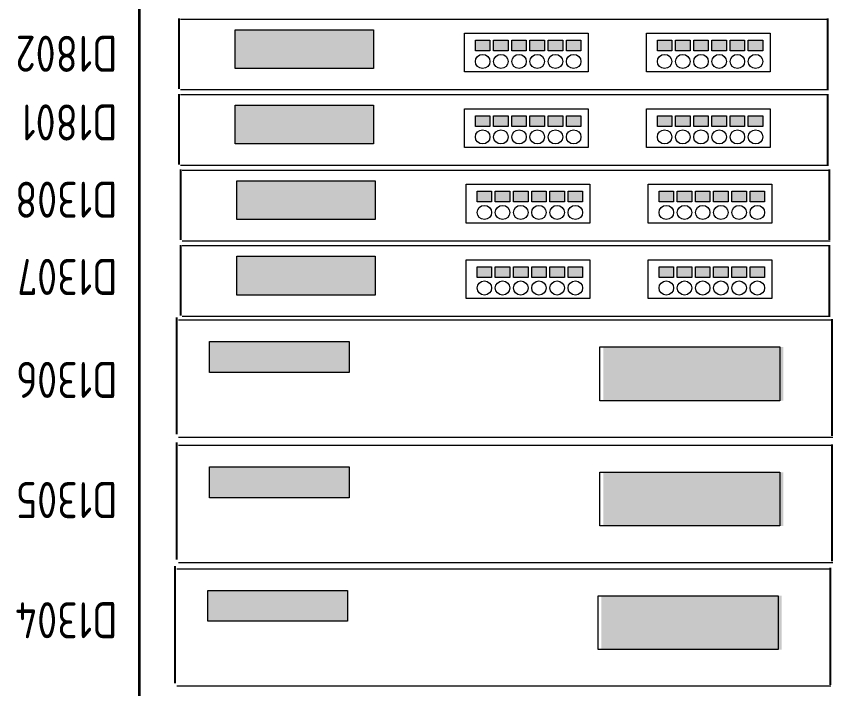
# Model space of a CAD drawing. Header units: millimetres. Extents: x 10 to 410, y 10 to 275.
# Drawn here: x 62.81 to 110.38, y 107.36 to 146.53 of the extents above; entities that cross this region are included whole.
import ezdxf

# ---------------------------------------------------------------- set-up
doc = ezdxf.new("R2010")
doc.units = ezdxf.units.MM
doc.linetypes.add('Caddy_Solid', pattern=[0])
doc.styles.add('Caddy_Vectorfont1p', font='isocp___.ttf', dxfattribs={"width": 0.9})

# ---------------------------------------------------------------- blocks, each defined once
blk = doc.blocks.new('Blk76')
at = {"linetype": 'Caddy_Solid', "lineweight": 18}
for p, q in [((100.165, 144.52), (100.165, 145.136)), ((100.165, 145.136), (101.013, 145.136)), ((101.013, 145.136), (101.013, 144.52)), ((101.013, 144.52), (100.165, 144.52))]:
    blk.add_line(p, q, dxfattribs=at)
blk = doc.blocks.new('Blk77')
at = {"linetype": 'Caddy_Solid', "lineweight": 18}
for p, q in [((101.225, 144.52), (101.225, 145.136)), ((101.225, 145.136), (102.073, 145.136)), ((102.073, 145.136), (102.073, 144.52)), ((102.073, 144.52), (101.225, 144.52))]:
    blk.add_line(p, q, dxfattribs=at)
blk = doc.blocks.new('Blk78')
at = {"linetype": 'Caddy_Solid', "lineweight": 18}
for p, q in [((102.285, 144.52), (102.285, 145.136)), ((102.285, 145.136), (103.133, 145.136)), ((103.133, 145.136), (103.133, 144.52)), ((103.133, 144.52), (102.285, 144.52))]:
    blk.add_line(p, q, dxfattribs=at)
blk = doc.blocks.new('Blk79')
at = {"linetype": 'Caddy_Solid', "lineweight": 18}
for p, q in [((103.345, 144.52), (103.345, 145.136)), ((103.345, 145.136), (104.193, 145.136)), ((104.193, 145.136), (104.193, 144.52)), ((104.193, 144.52), (103.345, 144.52))]:
    blk.add_line(p, q, dxfattribs=at)
blk = doc.blocks.new('Blk80')
at = {"linetype": 'Caddy_Solid', "lineweight": 18}
for p, q in [((104.405, 144.52), (104.405, 145.136)), ((104.405, 145.136), (105.253, 145.136)), ((105.253, 145.136), (105.253, 144.52)), ((105.253, 144.52), (104.405, 144.52))]:
    blk.add_line(p, q, dxfattribs=at)
blk = doc.blocks.new('Blk81')
at = {"linetype": 'Caddy_Solid', "lineweight": 18}
for p, q in [((105.466, 144.52), (105.466, 145.136)), ((105.466, 145.136), (106.314, 145.136)), ((106.314, 145.136), (106.314, 144.52)), ((106.314, 144.52), (105.466, 144.52))]:
    blk.add_line(p, q, dxfattribs=at)
blk = doc.blocks.new('Blk82')
at = {"linetype": 'Caddy_Solid', "lineweight": 18}
for p, q in [((99.528, 143.287), (99.528, 145.547)), ((99.528, 145.547), (106.738, 145.547)), ((106.738, 145.547), (106.738, 143.287)), ((106.738, 143.287), (99.528, 143.287))]:
    blk.add_line(p, q, dxfattribs=at)
blk = doc.blocks.new('Blk83')
at = {"linetype": 'Caddy_Solid', "lineweight": 18}
for p, q in [((89.563, 144.52), (89.563, 145.136)), ((89.563, 145.136), (90.411, 145.136)), ((90.411, 145.136), (90.411, 144.52)), ((90.411, 144.52), (89.563, 144.52))]:
    blk.add_line(p, q, dxfattribs=at)
blk = doc.blocks.new('Blk84')
at = {"linetype": 'Caddy_Solid', "lineweight": 18}
for p, q in [((90.623, 144.52), (90.623, 145.136)), ((90.623, 145.136), (91.471, 145.136)), ((91.471, 145.136), (91.471, 144.52)), ((91.471, 144.52), (90.623, 144.52))]:
    blk.add_line(p, q, dxfattribs=at)
blk = doc.blocks.new('Blk85')
at = {"linetype": 'Caddy_Solid', "lineweight": 18}
for p, q in [((91.683, 144.52), (91.683, 145.136)), ((91.683, 145.136), (92.531, 145.136)), ((92.531, 145.136), (92.531, 144.52)), ((92.531, 144.52), (91.683, 144.52))]:
    blk.add_line(p, q, dxfattribs=at)
blk = doc.blocks.new('Blk86')
at = {"linetype": 'Caddy_Solid', "lineweight": 18}
for p, q in [((92.743, 144.52), (92.743, 145.136)), ((92.743, 145.136), (93.591, 145.136)), ((93.591, 145.136), (93.591, 144.52)), ((93.591, 144.52), (92.743, 144.52))]:
    blk.add_line(p, q, dxfattribs=at)
blk = doc.blocks.new('Blk87')
at = {"linetype": 'Caddy_Solid', "lineweight": 18}
for p, q in [((93.803, 144.52), (93.803, 145.136)), ((93.803, 145.136), (94.651, 145.136)), ((94.651, 145.136), (94.651, 144.52)), ((94.651, 144.52), (93.803, 144.52))]:
    blk.add_line(p, q, dxfattribs=at)
blk = doc.blocks.new('Blk88')
at = {"linetype": 'Caddy_Solid', "lineweight": 18}
for p, q in [((94.864, 144.52), (94.864, 145.136)), ((94.864, 145.136), (95.712, 145.136)), ((95.712, 145.136), (95.712, 144.52)), ((95.712, 144.52), (94.864, 144.52))]:
    blk.add_line(p, q, dxfattribs=at)
blk = doc.blocks.new('Blk89')
at = {"linetype": 'Caddy_Solid', "lineweight": 18}
for p, q in [((88.926, 143.287), (88.926, 145.547)), ((88.926, 145.547), (96.136, 145.547)), ((96.136, 145.547), (96.136, 143.287)), ((96.136, 143.287), (88.926, 143.287))]:
    blk.add_line(p, q, dxfattribs=at)
blk = doc.blocks.new('Blk90')
at = {"linetype": 'Caddy_Solid', "lineweight": 18}
for p, q in [((75.568, 143.492), (75.568, 145.752)), ((75.568, 145.752), (83.625, 145.752)), ((83.625, 145.752), (83.625, 143.492)), ((83.625, 143.492), (75.568, 143.492))]:
    blk.add_line(p, q, dxfattribs=at)
blk = doc.blocks.new('Blk75')
for points in [[(83.625, 143.492), (75.568, 143.492), (75.568, 145.752), (83.625, 145.752)], [(90.411, 145.136), (89.563, 145.136), (89.563, 144.52), (90.411, 144.52)], [(90.623, 144.52), (91.471, 144.52), (91.471, 145.136), (90.623, 145.136)], [(91.683, 144.52), (92.531, 144.52), (92.531, 145.136), (91.683, 145.136)], [(93.591, 145.136), (92.743, 145.136), (92.743, 144.52), (93.591, 144.52)], [(94.652, 144.52), (93.803, 144.52), (93.803, 145.136), (94.652, 145.136)], [(95.712, 144.52), (95.712, 145.136), (94.864, 145.136), (94.864, 144.52)], [(101.013, 145.136), (100.165, 145.136), (100.165, 144.52), (101.013, 144.52)], [(101.225, 144.52), (102.073, 144.52), (102.073, 145.136), (101.225, 145.136)], [(102.285, 144.52), (103.133, 144.52), (103.133, 145.136), (102.285, 145.136)], [(104.193, 145.136), (103.345, 145.136), (103.345, 144.52), (104.193, 144.52)], [(105.254, 144.52), (104.405, 144.52), (104.405, 145.136), (105.254, 145.136)], [(106.314, 144.52), (106.314, 145.136), (105.466, 145.136), (105.466, 144.52)]]:
    blk.add_hatch(color=256).paths.add_polyline_path(points)
at = {"linetype": 'Caddy_Solid', "lineweight": 25}
for p, q in [((72.3, 142.3), (72.3, 146.4)), ((110.1, 142.3), (110.1, 146.4))]:
    blk.add_line(p, q, dxfattribs=at)
at = {"linetype": 'Caddy_Solid', "lineweight": 18}
for p, q in [((72.387, 146.369), (110.13, 146.369)), ((72.387, 146.369), (110.13, 146.369)), ((72.387, 146.369), (110.13, 146.369)), ((72.387, 142.26), (110.13, 142.26)), ((72.387, 142.26), (110.13, 142.26))]:
    blk.add_line(p, q, dxfattribs=at)
for centre in [(89.987, 143.903), (91.047, 143.903), (92.107, 143.903), (93.167, 143.903), (94.227, 143.903), (95.288, 143.903), (100.589, 143.903), (101.649, 143.903), (102.709, 143.903), (103.769, 143.903), (104.829, 143.903), (105.89, 143.903)]:
    blk.add_ellipse(centre, major_axis=(-0.424, 0), ratio=0.968912, dxfattribs=at)
for name in ['Blk90', 'Blk89', 'Blk83', 'Blk84', 'Blk85', 'Blk86', 'Blk87', 'Blk88', 'Blk82', 'Blk76', 'Blk77', 'Blk78', 'Blk79', 'Blk80', 'Blk81']:
    blk.add_blockref(name, (0, 0, 1))
blk = doc.blocks.new('Blk92')
at = {"linetype": 'Caddy_Solid', "lineweight": 18}
for p, q in [((100.165, 140.12), (100.165, 140.736)), ((100.165, 140.736), (101.013, 140.736)), ((101.013, 140.736), (101.013, 140.12)), ((101.013, 140.12), (100.165, 140.12))]:
    blk.add_line(p, q, dxfattribs=at)
blk = doc.blocks.new('Blk93')
at = {"linetype": 'Caddy_Solid', "lineweight": 18}
for p, q in [((101.225, 140.12), (101.225, 140.736)), ((101.225, 140.736), (102.073, 140.736)), ((102.073, 140.736), (102.073, 140.12)), ((102.073, 140.12), (101.225, 140.12))]:
    blk.add_line(p, q, dxfattribs=at)
blk = doc.blocks.new('Blk94')
at = {"linetype": 'Caddy_Solid', "lineweight": 18}
for p, q in [((102.285, 140.12), (102.285, 140.736)), ((102.285, 140.736), (103.133, 140.736)), ((103.133, 140.736), (103.133, 140.12)), ((103.133, 140.12), (102.285, 140.12))]:
    blk.add_line(p, q, dxfattribs=at)
blk = doc.blocks.new('Blk95')
at = {"linetype": 'Caddy_Solid', "lineweight": 18}
for p, q in [((103.345, 140.12), (103.345, 140.736)), ((103.345, 140.736), (104.193, 140.736)), ((104.193, 140.736), (104.193, 140.12)), ((104.193, 140.12), (103.345, 140.12))]:
    blk.add_line(p, q, dxfattribs=at)
blk = doc.blocks.new('Blk96')
at = {"linetype": 'Caddy_Solid', "lineweight": 18}
for p, q in [((104.405, 140.12), (104.405, 140.736)), ((104.405, 140.736), (105.253, 140.736)), ((105.253, 140.736), (105.253, 140.12)), ((105.253, 140.12), (104.405, 140.12))]:
    blk.add_line(p, q, dxfattribs=at)
blk = doc.blocks.new('Blk97')
at = {"linetype": 'Caddy_Solid', "lineweight": 18}
for p, q in [((105.466, 140.12), (105.466, 140.736)), ((105.466, 140.736), (106.314, 140.736)), ((106.314, 140.736), (106.314, 140.12)), ((106.314, 140.12), (105.466, 140.12))]:
    blk.add_line(p, q, dxfattribs=at)
blk = doc.blocks.new('Blk98')
at = {"linetype": 'Caddy_Solid', "lineweight": 18}
for p, q in [((99.528, 138.887), (99.528, 141.147)), ((99.528, 141.147), (106.738, 141.147)), ((106.738, 141.147), (106.738, 138.887)), ((106.738, 138.887), (99.528, 138.887))]:
    blk.add_line(p, q, dxfattribs=at)
blk = doc.blocks.new('Blk99')
at = {"linetype": 'Caddy_Solid', "lineweight": 18}
for p, q in [((89.562, 140.12), (89.562, 140.736)), ((89.562, 140.736), (90.411, 140.736)), ((90.411, 140.736), (90.411, 140.12)), ((90.411, 140.12), (89.562, 140.12))]:
    blk.add_line(p, q, dxfattribs=at)
blk = doc.blocks.new('Blk100')
at = {"linetype": 'Caddy_Solid', "lineweight": 18}
for p, q in [((90.623, 140.12), (90.623, 140.736)), ((90.623, 140.736), (91.471, 140.736)), ((91.471, 140.736), (91.471, 140.12)), ((91.471, 140.12), (90.623, 140.12))]:
    blk.add_line(p, q, dxfattribs=at)
blk = doc.blocks.new('Blk101')
at = {"linetype": 'Caddy_Solid', "lineweight": 18}
for p, q in [((91.683, 140.12), (91.683, 140.736)), ((91.683, 140.736), (92.531, 140.736)), ((92.531, 140.736), (92.531, 140.12)), ((92.531, 140.12), (91.683, 140.12))]:
    blk.add_line(p, q, dxfattribs=at)
blk = doc.blocks.new('Blk102')
at = {"linetype": 'Caddy_Solid', "lineweight": 18}
for p, q in [((92.743, 140.12), (92.743, 140.736)), ((92.743, 140.736), (93.591, 140.736)), ((93.591, 140.736), (93.591, 140.12)), ((93.591, 140.12), (92.743, 140.12))]:
    blk.add_line(p, q, dxfattribs=at)
blk = doc.blocks.new('Blk103')
at = {"linetype": 'Caddy_Solid', "lineweight": 18}
for p, q in [((93.803, 140.12), (93.803, 140.736)), ((93.803, 140.736), (94.651, 140.736)), ((94.651, 140.736), (94.651, 140.12)), ((94.651, 140.12), (93.803, 140.12))]:
    blk.add_line(p, q, dxfattribs=at)
blk = doc.blocks.new('Blk104')
at = {"linetype": 'Caddy_Solid', "lineweight": 18}
for p, q in [((94.864, 140.12), (94.864, 140.736)), ((94.864, 140.736), (95.712, 140.736)), ((95.712, 140.736), (95.712, 140.12)), ((95.712, 140.12), (94.864, 140.12))]:
    blk.add_line(p, q, dxfattribs=at)
blk = doc.blocks.new('Blk105')
at = {"linetype": 'Caddy_Solid', "lineweight": 18}
for p, q in [((88.926, 138.887), (88.926, 141.147)), ((88.926, 141.147), (96.136, 141.147)), ((96.136, 141.147), (96.136, 138.887)), ((96.136, 138.887), (88.926, 138.887))]:
    blk.add_line(p, q, dxfattribs=at)
blk = doc.blocks.new('Blk106')
at = {"linetype": 'Caddy_Solid', "lineweight": 18}
for p, q in [((75.568, 139.092), (75.568, 141.352)), ((75.568, 141.352), (83.625, 141.352)), ((83.625, 141.352), (83.625, 139.092)), ((83.625, 139.092), (75.568, 139.092))]:
    blk.add_line(p, q, dxfattribs=at)
blk = doc.blocks.new('Blk91')
for points in [[(83.625, 139.092), (75.568, 139.092), (75.568, 141.352), (83.625, 141.352)], [(90.411, 140.736), (89.562, 140.736), (89.562, 140.12), (90.411, 140.12)], [(90.623, 140.12), (91.471, 140.12), (91.471, 140.736), (90.623, 140.736)], [(91.683, 140.12), (92.531, 140.12), (92.531, 140.736), (91.683, 140.736)], [(93.591, 140.736), (92.743, 140.736), (92.743, 140.12), (93.591, 140.12)], [(94.651, 140.12), (93.803, 140.12), (93.803, 140.736), (94.651, 140.736)], [(95.712, 140.12), (95.712, 140.736), (94.864, 140.736), (94.864, 140.12)], [(101.013, 140.736), (100.165, 140.736), (100.165, 140.12), (101.013, 140.12)], [(101.225, 140.12), (102.073, 140.12), (102.073, 140.736), (101.225, 140.736)], [(102.285, 140.12), (103.133, 140.12), (103.133, 140.736), (102.285, 140.736)], [(104.193, 140.736), (103.345, 140.736), (103.345, 140.12), (104.193, 140.12)], [(105.254, 140.12), (104.405, 140.12), (104.405, 140.736), (105.254, 140.736)], [(106.314, 140.12), (106.314, 140.736), (105.466, 140.736), (105.466, 140.12)]]:
    blk.add_hatch(color=256).paths.add_polyline_path(points)
at = {"linetype": 'Caddy_Solid', "lineweight": 25}
for p, q in [((72.3, 137.9), (72.3, 142)), ((110.1, 137.9), (110.1, 142))]:
    blk.add_line(p, q, dxfattribs=at)
at = {"linetype": 'Caddy_Solid', "lineweight": 18}
for p, q in [((72.387, 141.969), (110.13, 141.969)), ((72.387, 141.969), (110.13, 141.969)), ((72.387, 141.969), (110.13, 141.969)), ((72.387, 137.86), (110.13, 137.86)), ((72.387, 137.86), (110.13, 137.86))]:
    blk.add_line(p, q, dxfattribs=at)
for centre in [(89.987, 139.503), (91.047, 139.503), (92.107, 139.503), (93.167, 139.503), (94.227, 139.503), (95.288, 139.503), (100.589, 139.503), (101.649, 139.503), (102.709, 139.503), (103.769, 139.503), (104.829, 139.503), (105.89, 139.503)]:
    blk.add_ellipse(centre, major_axis=(-0.424, 0), ratio=0.968912, dxfattribs=at)
for name in ['Blk106', 'Blk105', 'Blk98', 'Blk99', 'Blk100', 'Blk101', 'Blk102', 'Blk103', 'Blk104', 'Blk92', 'Blk93', 'Blk94', 'Blk95', 'Blk96', 'Blk97']:
    blk.add_blockref(name, (0, 0, 1))
blk = doc.blocks.new('Blk108')
at = {"linetype": 'Caddy_Solid', "lineweight": 18}
for p, q in [((100.265, 135.72), (100.265, 136.336)), ((100.265, 136.336), (101.113, 136.336)), ((101.113, 136.336), (101.113, 135.72)), ((101.113, 135.72), (100.265, 135.72))]:
    blk.add_line(p, q, dxfattribs=at)
blk = doc.blocks.new('Blk109')
at = {"linetype": 'Caddy_Solid', "lineweight": 18}
for p, q in [((101.325, 135.72), (101.325, 136.336)), ((101.325, 136.336), (102.173, 136.336)), ((102.173, 136.336), (102.173, 135.72)), ((102.173, 135.72), (101.325, 135.72))]:
    blk.add_line(p, q, dxfattribs=at)
blk = doc.blocks.new('Blk110')
at = {"linetype": 'Caddy_Solid', "lineweight": 18}
for p, q in [((102.385, 135.72), (102.385, 136.336)), ((102.385, 136.336), (103.233, 136.336)), ((103.233, 136.336), (103.233, 135.72)), ((103.233, 135.72), (102.385, 135.72))]:
    blk.add_line(p, q, dxfattribs=at)
blk = doc.blocks.new('Blk111')
at = {"linetype": 'Caddy_Solid', "lineweight": 18}
for p, q in [((103.445, 135.72), (103.445, 136.336)), ((103.445, 136.336), (104.293, 136.336)), ((104.293, 136.336), (104.293, 135.72)), ((104.293, 135.72), (103.445, 135.72))]:
    blk.add_line(p, q, dxfattribs=at)
blk = doc.blocks.new('Blk112')
at = {"linetype": 'Caddy_Solid', "lineweight": 18}
for p, q in [((104.505, 135.72), (104.505, 136.336)), ((104.505, 136.336), (105.353, 136.336)), ((105.353, 136.336), (105.353, 135.72)), ((105.353, 135.72), (104.505, 135.72))]:
    blk.add_line(p, q, dxfattribs=at)
blk = doc.blocks.new('Blk113')
at = {"linetype": 'Caddy_Solid', "lineweight": 18}
for p, q in [((105.566, 135.72), (105.566, 136.336)), ((105.566, 136.336), (106.414, 136.336)), ((106.414, 136.336), (106.414, 135.72)), ((106.414, 135.72), (105.566, 135.72))]:
    blk.add_line(p, q, dxfattribs=at)
blk = doc.blocks.new('Blk114')
at = {"linetype": 'Caddy_Solid', "lineweight": 18}
for p, q in [((99.628, 134.487), (99.628, 136.747)), ((99.628, 136.747), (106.838, 136.747)), ((106.838, 136.747), (106.838, 134.487)), ((106.838, 134.487), (99.628, 134.487))]:
    blk.add_line(p, q, dxfattribs=at)
blk = doc.blocks.new('Blk115')
at = {"linetype": 'Caddy_Solid', "lineweight": 18}
for p, q in [((89.663, 135.72), (89.663, 136.336)), ((89.663, 136.336), (90.511, 136.336)), ((90.511, 136.336), (90.511, 135.72)), ((90.511, 135.72), (89.663, 135.72))]:
    blk.add_line(p, q, dxfattribs=at)
blk = doc.blocks.new('Blk116')
at = {"linetype": 'Caddy_Solid', "lineweight": 18}
for p, q in [((90.723, 135.72), (90.723, 136.336)), ((90.723, 136.336), (91.571, 136.336)), ((91.571, 136.336), (91.571, 135.72)), ((91.571, 135.72), (90.723, 135.72))]:
    blk.add_line(p, q, dxfattribs=at)
blk = doc.blocks.new('Blk117')
at = {"linetype": 'Caddy_Solid', "lineweight": 18}
for p, q in [((91.783, 135.72), (91.783, 136.336)), ((91.783, 136.336), (92.631, 136.336)), ((92.631, 136.336), (92.631, 135.72)), ((92.631, 135.72), (91.783, 135.72))]:
    blk.add_line(p, q, dxfattribs=at)
blk = doc.blocks.new('Blk118')
at = {"linetype": 'Caddy_Solid', "lineweight": 18}
for p, q in [((92.843, 135.72), (92.843, 136.336)), ((92.843, 136.336), (93.691, 136.336)), ((93.691, 136.336), (93.691, 135.72)), ((93.691, 135.72), (92.843, 135.72))]:
    blk.add_line(p, q, dxfattribs=at)
blk = doc.blocks.new('Blk119')
at = {"linetype": 'Caddy_Solid', "lineweight": 18}
for p, q in [((93.903, 135.72), (93.903, 136.336)), ((93.903, 136.336), (94.751, 136.336)), ((94.751, 136.336), (94.751, 135.72)), ((94.751, 135.72), (93.903, 135.72))]:
    blk.add_line(p, q, dxfattribs=at)
blk = doc.blocks.new('Blk120')
at = {"linetype": 'Caddy_Solid', "lineweight": 18}
for p, q in [((94.964, 135.72), (94.964, 136.336)), ((94.964, 136.336), (95.812, 136.336)), ((95.812, 136.336), (95.812, 135.72)), ((95.812, 135.72), (94.964, 135.72))]:
    blk.add_line(p, q, dxfattribs=at)
blk = doc.blocks.new('Blk121')
at = {"linetype": 'Caddy_Solid', "lineweight": 18}
for p, q in [((89.026, 134.487), (89.026, 136.747)), ((89.026, 136.747), (96.236, 136.747)), ((96.236, 136.747), (96.236, 134.487)), ((96.236, 134.487), (89.026, 134.487))]:
    blk.add_line(p, q, dxfattribs=at)
blk = doc.blocks.new('Blk122')
at = {"linetype": 'Caddy_Solid', "lineweight": 18}
for p, q in [((75.668, 134.692), (75.668, 136.952)), ((75.668, 136.952), (83.725, 136.952)), ((83.725, 136.952), (83.725, 134.692)), ((83.725, 134.692), (75.668, 134.692))]:
    blk.add_line(p, q, dxfattribs=at)
blk = doc.blocks.new('Blk107')
for points in [[(83.725, 134.692), (75.668, 134.692), (75.668, 136.952), (83.725, 136.952)], [(90.511, 136.336), (89.663, 136.336), (89.663, 135.72), (90.511, 135.72)], [(90.723, 135.72), (91.571, 135.72), (91.571, 136.336), (90.723, 136.336)], [(91.783, 135.72), (92.631, 135.72), (92.631, 136.336), (91.783, 136.336)], [(93.691, 136.336), (92.843, 136.336), (92.843, 135.72), (93.691, 135.72)], [(94.752, 135.72), (93.903, 135.72), (93.903, 136.336), (94.752, 136.336)], [(95.812, 135.72), (95.812, 136.336), (94.964, 136.336), (94.964, 135.72)], [(101.113, 136.336), (100.265, 136.336), (100.265, 135.72), (101.113, 135.72)], [(101.325, 135.72), (102.173, 135.72), (102.173, 136.336), (101.325, 136.336)], [(102.385, 135.72), (103.233, 135.72), (103.233, 136.336), (102.385, 136.336)], [(104.293, 136.336), (103.445, 136.336), (103.445, 135.72), (104.293, 135.72)], [(105.354, 135.72), (104.505, 135.72), (104.505, 136.336), (105.354, 136.336)], [(106.414, 135.72), (106.414, 136.336), (105.566, 136.336), (105.566, 135.72)]]:
    blk.add_hatch(color=256).paths.add_polyline_path(points)
at = {"linetype": 'Caddy_Solid', "lineweight": 25}
for p, q in [((72.4, 133.5), (72.4, 137.6)), ((110.2, 133.5), (110.2, 137.6))]:
    blk.add_line(p, q, dxfattribs=at)
at = {"linetype": 'Caddy_Solid', "lineweight": 18}
for p, q in [((72.487, 137.569), (110.23, 137.569)), ((72.487, 137.569), (110.23, 137.569)), ((72.487, 137.569), (110.23, 137.569)), ((72.487, 133.46), (110.23, 133.46)), ((72.487, 133.46), (110.23, 133.46))]:
    blk.add_line(p, q, dxfattribs=at)
for centre in [(90.087, 135.103), (91.147, 135.103), (92.207, 135.103), (93.267, 135.103), (94.327, 135.103), (95.388, 135.103), (100.689, 135.103), (101.749, 135.103), (102.809, 135.103), (103.869, 135.103), (104.929, 135.103), (105.99, 135.103)]:
    blk.add_ellipse(centre, major_axis=(-0.424, 0), ratio=0.968912, dxfattribs=at)
for name in ['Blk122', 'Blk121', 'Blk114', 'Blk115', 'Blk116', 'Blk117', 'Blk118', 'Blk119', 'Blk120', 'Blk108', 'Blk109', 'Blk110', 'Blk111', 'Blk112', 'Blk113']:
    blk.add_blockref(name, (0, 0, 1))
blk = doc.blocks.new('Blk124')
at = {"linetype": 'Caddy_Solid', "lineweight": 18}
for p, q in [((100.265, 131.32), (100.265, 131.936)), ((100.265, 131.936), (101.113, 131.936)), ((101.113, 131.936), (101.113, 131.32)), ((101.113, 131.32), (100.265, 131.32))]:
    blk.add_line(p, q, dxfattribs=at)
blk = doc.blocks.new('Blk125')
at = {"linetype": 'Caddy_Solid', "lineweight": 18}
for p, q in [((101.325, 131.32), (101.325, 131.936)), ((101.325, 131.936), (102.173, 131.936)), ((102.173, 131.936), (102.173, 131.32)), ((102.173, 131.32), (101.325, 131.32))]:
    blk.add_line(p, q, dxfattribs=at)
blk = doc.blocks.new('Blk126')
at = {"linetype": 'Caddy_Solid', "lineweight": 18}
for p, q in [((102.385, 131.32), (102.385, 131.936)), ((102.385, 131.936), (103.233, 131.936)), ((103.233, 131.936), (103.233, 131.32)), ((103.233, 131.32), (102.385, 131.32))]:
    blk.add_line(p, q, dxfattribs=at)
blk = doc.blocks.new('Blk127')
at = {"linetype": 'Caddy_Solid', "lineweight": 18}
for p, q in [((103.445, 131.32), (103.445, 131.936)), ((103.445, 131.936), (104.293, 131.936)), ((104.293, 131.936), (104.293, 131.32)), ((104.293, 131.32), (103.445, 131.32))]:
    blk.add_line(p, q, dxfattribs=at)
blk = doc.blocks.new('Blk128')
at = {"linetype": 'Caddy_Solid', "lineweight": 18}
for p, q in [((104.505, 131.32), (104.505, 131.936)), ((104.505, 131.936), (105.353, 131.936)), ((105.353, 131.936), (105.353, 131.32)), ((105.353, 131.32), (104.505, 131.32))]:
    blk.add_line(p, q, dxfattribs=at)
blk = doc.blocks.new('Blk129')
at = {"linetype": 'Caddy_Solid', "lineweight": 18}
for p, q in [((105.566, 131.32), (105.566, 131.936)), ((105.566, 131.936), (106.414, 131.936)), ((106.414, 131.936), (106.414, 131.32)), ((106.414, 131.32), (105.566, 131.32))]:
    blk.add_line(p, q, dxfattribs=at)
blk = doc.blocks.new('Blk130')
at = {"linetype": 'Caddy_Solid', "lineweight": 18}
for p, q in [((99.628, 130.087), (99.628, 132.347)), ((99.628, 132.347), (106.838, 132.347)), ((106.838, 132.347), (106.838, 130.087)), ((106.838, 130.087), (99.628, 130.087))]:
    blk.add_line(p, q, dxfattribs=at)
blk = doc.blocks.new('Blk131')
at = {"linetype": 'Caddy_Solid', "lineweight": 18}
for p, q in [((89.663, 131.32), (89.663, 131.936)), ((89.663, 131.936), (90.511, 131.936)), ((90.511, 131.936), (90.511, 131.32)), ((90.511, 131.32), (89.663, 131.32))]:
    blk.add_line(p, q, dxfattribs=at)
blk = doc.blocks.new('Blk132')
at = {"linetype": 'Caddy_Solid', "lineweight": 18}
for p, q in [((90.723, 131.32), (90.723, 131.936)), ((90.723, 131.936), (91.571, 131.936)), ((91.571, 131.936), (91.571, 131.32)), ((91.571, 131.32), (90.723, 131.32))]:
    blk.add_line(p, q, dxfattribs=at)
blk = doc.blocks.new('Blk133')
at = {"linetype": 'Caddy_Solid', "lineweight": 18}
for p, q in [((91.783, 131.32), (91.783, 131.936)), ((91.783, 131.936), (92.631, 131.936)), ((92.631, 131.936), (92.631, 131.32)), ((92.631, 131.32), (91.783, 131.32))]:
    blk.add_line(p, q, dxfattribs=at)
blk = doc.blocks.new('Blk134')
at = {"linetype": 'Caddy_Solid', "lineweight": 18}
for p, q in [((92.843, 131.32), (92.843, 131.936)), ((92.843, 131.936), (93.691, 131.936)), ((93.691, 131.936), (93.691, 131.32)), ((93.691, 131.32), (92.843, 131.32))]:
    blk.add_line(p, q, dxfattribs=at)
blk = doc.blocks.new('Blk135')
at = {"linetype": 'Caddy_Solid', "lineweight": 18}
for p, q in [((93.903, 131.32), (93.903, 131.936)), ((93.903, 131.936), (94.751, 131.936)), ((94.751, 131.936), (94.751, 131.32)), ((94.751, 131.32), (93.903, 131.32))]:
    blk.add_line(p, q, dxfattribs=at)
blk = doc.blocks.new('Blk136')
at = {"linetype": 'Caddy_Solid', "lineweight": 18}
for p, q in [((94.964, 131.32), (94.964, 131.936)), ((94.964, 131.936), (95.812, 131.936)), ((95.812, 131.936), (95.812, 131.32)), ((95.812, 131.32), (94.964, 131.32))]:
    blk.add_line(p, q, dxfattribs=at)
blk = doc.blocks.new('Blk137')
at = {"linetype": 'Caddy_Solid', "lineweight": 18}
for p, q in [((89.026, 130.087), (89.026, 132.347)), ((89.026, 132.347), (96.236, 132.347)), ((96.236, 132.347), (96.236, 130.087)), ((96.236, 130.087), (89.026, 130.087))]:
    blk.add_line(p, q, dxfattribs=at)
blk = doc.blocks.new('Blk138')
at = {"linetype": 'Caddy_Solid', "lineweight": 18}
for p, q in [((75.668, 130.292), (75.668, 132.552)), ((75.668, 132.552), (83.725, 132.552)), ((83.725, 132.552), (83.725, 130.292)), ((83.725, 130.292), (75.668, 130.292))]:
    blk.add_line(p, q, dxfattribs=at)
blk = doc.blocks.new('Blk123')
for points in [[(83.725, 130.292), (75.668, 130.292), (75.668, 132.552), (83.725, 132.552)], [(90.511, 131.936), (89.663, 131.936), (89.663, 131.32), (90.511, 131.32)], [(90.723, 131.32), (91.571, 131.32), (91.571, 131.936), (90.723, 131.936)], [(91.783, 131.32), (92.631, 131.32), (92.631, 131.936), (91.783, 131.936)], [(93.691, 131.936), (92.843, 131.936), (92.843, 131.32), (93.691, 131.32)], [(94.752, 131.32), (93.903, 131.32), (93.903, 131.936), (94.752, 131.936)], [(95.812, 131.32), (95.812, 131.936), (94.964, 131.936), (94.964, 131.32)], [(101.113, 131.936), (100.265, 131.936), (100.265, 131.32), (101.113, 131.32)], [(101.325, 131.32), (102.173, 131.32), (102.173, 131.936), (101.325, 131.936)], [(102.385, 131.32), (103.233, 131.32), (103.233, 131.936), (102.385, 131.936)], [(104.293, 131.936), (103.445, 131.936), (103.445, 131.32), (104.293, 131.32)], [(105.354, 131.32), (104.505, 131.32), (104.505, 131.936), (105.354, 131.936)], [(106.414, 131.32), (106.414, 131.936), (105.566, 131.936), (105.566, 131.32)]]:
    blk.add_hatch(color=256).paths.add_polyline_path(points)
at = {"linetype": 'Caddy_Solid', "lineweight": 25}
for p, q in [((72.4, 129.1), (72.4, 133.2)), ((110.2, 129.1), (110.2, 133.2))]:
    blk.add_line(p, q, dxfattribs=at)
at = {"linetype": 'Caddy_Solid', "lineweight": 18}
for p, q in [((72.487, 133.169), (110.23, 133.169)), ((72.487, 133.169), (110.23, 133.169)), ((72.487, 133.169), (110.23, 133.169)), ((72.487, 129.06), (110.23, 129.06)), ((72.487, 129.06), (110.23, 129.06))]:
    blk.add_line(p, q, dxfattribs=at)
for centre in [(90.087, 130.703), (91.147, 130.703), (92.207, 130.703), (93.267, 130.703), (94.327, 130.703), (95.388, 130.703), (100.689, 130.703), (101.749, 130.703), (102.809, 130.703), (103.869, 130.703), (104.929, 130.703), (105.99, 130.703)]:
    blk.add_ellipse(centre, major_axis=(-0.424, 0), ratio=0.968912, dxfattribs=at)
for name in ['Blk138', 'Blk137', 'Blk130', 'Blk131', 'Blk132', 'Blk133', 'Blk134', 'Blk135', 'Blk136', 'Blk124', 'Blk125', 'Blk126', 'Blk127', 'Blk128', 'Blk129']:
    blk.add_blockref(name, (0, 0, 1))
blk = doc.blocks.new('Blk140')
at = {"linetype": 'Caddy_Solid', "lineweight": 18}
for p, q in [((73.974, 111.287), (73.974, 113.088)), ((73.974, 113.088), (82.112, 113.088)), ((82.112, 113.088), (82.112, 111.287)), ((82.112, 111.287), (73.974, 111.287))]:
    blk.add_line(p, q, dxfattribs=at)
blk = doc.blocks.new('Blk141')
at = {"linetype": 'Caddy_Solid', "lineweight": 18}
for p, q in [((96.709, 109.638), (96.709, 112.771)), ((96.709, 112.771), (107.207, 112.771)), ((107.207, 112.771), (107.207, 109.638)), ((107.207, 109.638), (96.709, 109.638))]:
    blk.add_line(p, q, dxfattribs=at)
blk = doc.blocks.new('Blk139')
for points in [[(82.112, 111.287), (73.974, 111.287), (73.974, 113.088), (82.112, 113.088)], [(107.407, 109.638), (96.909, 109.638), (96.909, 112.771), (107.407, 112.771)]]:
    blk.add_hatch(color=256).paths.add_polyline_path(points)
at = {"linetype": 'Caddy_Solid', "lineweight": 25}
for p, q in [((72.073, 107.686), (72.073, 114.492)), ((110.251, 107.586), (110.251, 114.392))]:
    blk.add_line(p, q, dxfattribs=at)
at = {"linetype": 'Caddy_Solid', "lineweight": 18}
for p, q in [((72.161, 114.34), (110.282, 114.34)), ((72.161, 114.34), (110.282, 114.34)), ((72.161, 114.34), (110.282, 114.34)), ((72.161, 107.519), (110.282, 107.519)), ((72.161, 107.519), (110.282, 107.519))]:
    blk.add_line(p, q, dxfattribs=at)
for name in ['Blk140', 'Blk141']:
    blk.add_blockref(name, (0, 0, 1))
blk = doc.blocks.new('Blk143')
at = {"linetype": 'Caddy_Solid', "lineweight": 18}
for p, q in [((74.074, 118.487), (74.074, 120.288)), ((74.074, 120.288), (82.212, 120.288)), ((82.212, 120.288), (82.212, 118.487)), ((82.212, 118.487), (74.074, 118.487))]:
    blk.add_line(p, q, dxfattribs=at)
blk = doc.blocks.new('Blk144')
at = {"linetype": 'Caddy_Solid', "lineweight": 18}
for p, q in [((96.809, 116.838), (96.809, 119.971)), ((96.809, 119.971), (107.307, 119.971)), ((107.307, 119.971), (107.307, 116.838)), ((107.307, 116.838), (96.809, 116.838))]:
    blk.add_line(p, q, dxfattribs=at)
blk = doc.blocks.new('Blk142')
for points in [[(82.212, 118.487), (74.074, 118.487), (74.074, 120.288), (82.212, 120.288)], [(107.507, 116.838), (97.009, 116.838), (97.009, 119.971), (107.507, 119.971)]]:
    blk.add_hatch(color=256).paths.add_polyline_path(points)
at = {"linetype": 'Caddy_Solid', "lineweight": 25}
for p, q in [((72.173, 114.886), (72.173, 121.692)), ((110.351, 114.786), (110.351, 121.592))]:
    blk.add_line(p, q, dxfattribs=at)
at = {"linetype": 'Caddy_Solid', "lineweight": 18}
for p, q in [((72.261, 121.54), (110.382, 121.54)), ((72.261, 121.54), (110.382, 121.54)), ((72.261, 121.54), (110.382, 121.54)), ((72.261, 114.719), (110.382, 114.719)), ((72.261, 114.719), (110.382, 114.719))]:
    blk.add_line(p, q, dxfattribs=at)
for name in ['Blk143', 'Blk144']:
    blk.add_blockref(name, (0, 0, 1))
blk = doc.blocks.new('Blk146')
at = {"linetype": 'Caddy_Solid', "lineweight": 18}
for p, q in [((74.074, 125.787), (74.074, 127.588)), ((74.074, 127.588), (82.212, 127.588)), ((82.212, 127.588), (82.212, 125.787)), ((82.212, 125.787), (74.074, 125.787))]:
    blk.add_line(p, q, dxfattribs=at)
blk = doc.blocks.new('Blk147')
at = {"linetype": 'Caddy_Solid', "lineweight": 18}
for p, q in [((96.809, 124.138), (96.809, 127.271)), ((96.809, 127.271), (107.307, 127.271)), ((107.307, 127.271), (107.307, 124.138)), ((107.307, 124.138), (96.809, 124.138))]:
    blk.add_line(p, q, dxfattribs=at)
blk = doc.blocks.new('Blk145')
for points in [[(82.212, 125.787), (74.074, 125.787), (74.074, 127.588), (82.212, 127.588)], [(107.507, 124.138), (97.009, 124.138), (97.009, 127.271), (107.507, 127.271)]]:
    blk.add_hatch(color=256).paths.add_polyline_path(points)
at = {"linetype": 'Caddy_Solid', "lineweight": 25}
for p, q in [((72.173, 122.186), (72.173, 128.992)), ((110.351, 122.086), (110.351, 128.892))]:
    blk.add_line(p, q, dxfattribs=at)
at = {"linetype": 'Caddy_Solid', "lineweight": 18}
for p, q in [((72.261, 128.84), (110.382, 128.84)), ((72.261, 128.84), (110.382, 128.84)), ((72.261, 128.84), (110.382, 128.84)), ((72.261, 122.019), (110.382, 122.019)), ((72.261, 122.019), (110.382, 122.019))]:
    blk.add_line(p, q, dxfattribs=at)
for name in ['Blk146', 'Blk147']:
    blk.add_blockref(name, (0, 0, 1))

msp = doc.modelspace()

# ---------------------------------------------------------------- linework, layer by layer
at = {"linetype": 'Caddy_Solid', "lineweight": 35}
msp.add_line((70, 85), (70, 235), dxfattribs=at)

# ---------------------------------------------------------------- block references
for name in ['Blk75', 'Blk91', 'Blk107', 'Blk123', 'Blk145', 'Blk142', 'Blk139']:
    msp.add_blockref(name, (0, 0, 1))

# ---------------------------------------------------------------- texts
at = {"lineweight": 25, "style": 'Caddy_Vectorfont1p', "width": 0.9}
for s, p in [('D1802', (68.7, 145.4)), ('D1801', (68.7, 141.4)), ('D1308', (68.7, 136.9)), ('D1307', (68.7, 132.4)), ('D1306', (68.7, 126.4)), ('D1305', (68.7, 119.4)), ('D1304', (68.7, 112.4))]:
    msp.add_text(s, height=2.1, rotation=180, dxfattribs=at).set_placement(p)

doc.saveas('drawing.dxf')
